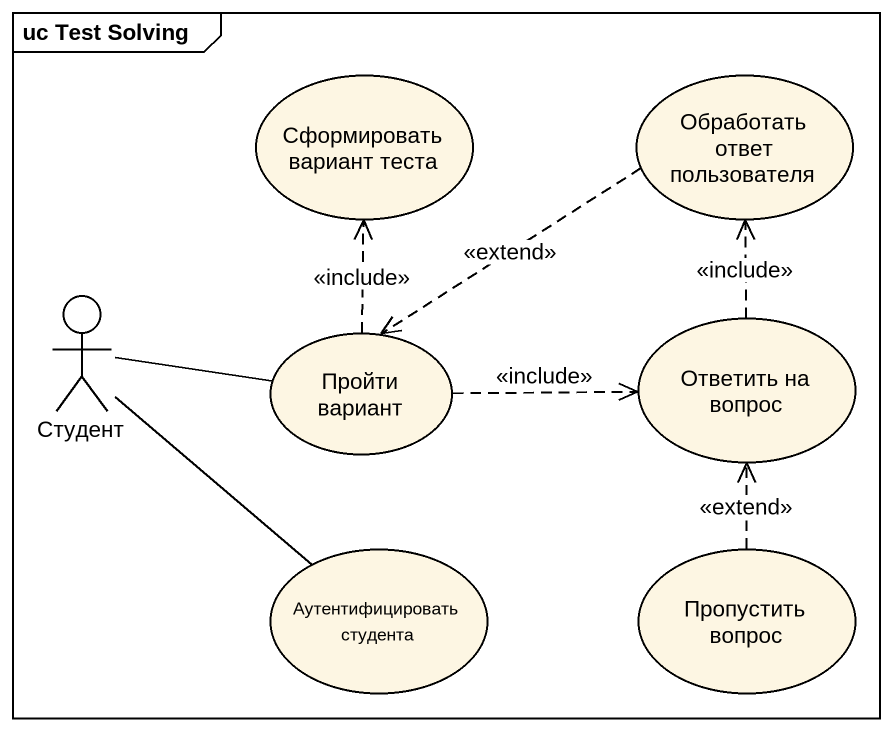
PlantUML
@startuml
mainframe uc Test Solving
usecase "Сформировать вариант теста" as Сформировать_вариант_теста
usecase "Обработать ответ пользователя" as Обработать_ответ
actor Студент
usecase "Пройти вариант" as Пройти_вариант
usecase "Ответить на вопрос" as Ответить_на_вопрос
usecase "Аутентифицировать студента" as Аутентифицировать_студента
usecase "Пропустить вопрос" as Пропустить_вопрос
Обработать_ответ ..> Пройти_вариант : <<extend>>
Студент -right- Пройти_вариант
Студент -- Аутентифицировать_студента
Пройти_вариант .up.> Сформировать_вариант_теста : <<include>>
Пройти_вариант .right.> Ответить_на_вопрос : <<include>>
Ответить_на_вопрос .up.> Обработать_ответ : <<include>>
Пропустить_вопрос .up.> Ответить_на_вопрос : <<extend>>
@enduml
